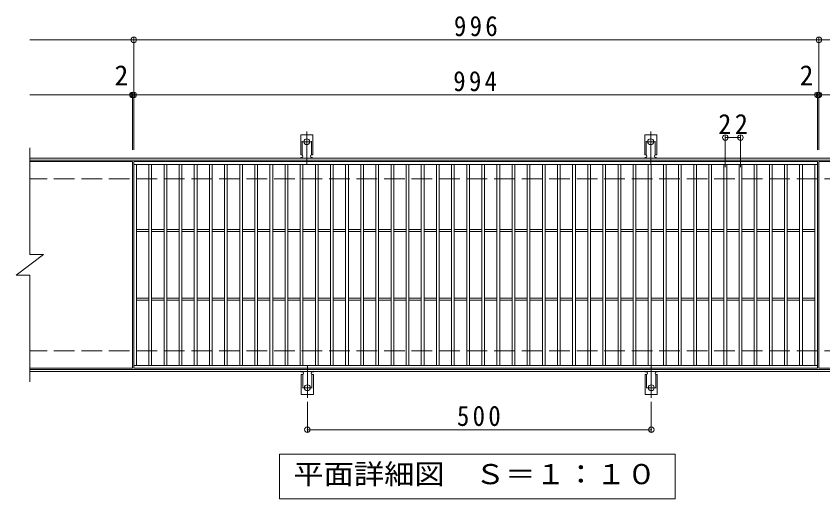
# Model space of a CAD drawing. Units: millimetres on the paper, enlarged 2 times, with parts at other scales. Extents: x -329 to 310, y -274 to 234.
# Drawn here: x -138.2 to 96.3, y 93.8 to 234.1 of the extents above; entities that cross this region are included whole.
import ezdxf
from ezdxf.enums import TextEntityAlignment as Align

# ---------------------------------------------------------------- set-up
doc = ezdxf.new("R2010")
doc.units = ezdxf.units.MM
doc.header["$LTSCALE"] = 2
doc.header["$PDMODE"] = 32
doc.header["$PDSIZE"] = 1.6
for name, pattern in [('CHAIN2', [12, 9, -1, 1, -1]), ('DASHED2', [3, 2, -1]), ('DASHED3', [4, 3, -1])]:
    doc.linetypes.add(name, pattern=pattern)
for name, color, linetype, lineweight in [('C-1', 2, 'Continuous', 9), ('C-2', 3, 'Continuous', 9), ('C-4', 7, 'Continuous', 9), ('C-5', 7, 'Continuous', 9), ('C-A', 3, 'Continuous', 9)]:
    doc.layers.add(name, color=color, linetype=linetype, lineweight=lineweight)
doc.styles.add('ＭＳ ゴシック', font='')
doc.styles.get('ＭＳ ゴシック').set_extended_font_data('MS Gothic')

msp = doc.modelspace()

# ---------------------------------------------------------------- linework, layer by layer
at = {"layer": 'C-1'}
for p, q in [((126.778, 192.811), (-134.222, 192.811)), ((126.778, 192.211), (-134.222, 192.211)), ((126.778, 131.411), (-134.222, 131.411)), ((126.778, 130.811), (-134.222, 130.811))]:
    msp.add_line(p, q, dxfattribs=at)
at = {"layer": 'C-1', "linetype": 'DASHED3'}
for p, q in [((126.778, 186.811), (-134.222, 186.811)), ((126.778, 136.811), (-134.222, 136.811))]:
    msp.add_line(p, q, dxfattribs=at)
at = {"layer": 'C-2'}
for p, q in [((-134.222, 195.811), (-134.222, 164.811)), ((-104.422, 191.811), (-134.222, 191.811)), ((-104.422, 191.811), (-104.422, 131.811)), ((-104.022, 191.011), (94.778, 191.011)), ((-103.222, 132.611), (-103.222, 191.011)), ((-99.622, 132.611), (-99.622, 191.011)), ((-98.822, 132.611), (-98.822, 191.011)), ((-95.222, 132.611), (-95.222, 191.011)), ((-94.422, 132.611), (-94.422, 191.011)), ((-90.822, 132.611), (-90.822, 191.011)), ((-90.022, 132.611), (-90.022, 191.011)), ((-86.422, 132.611), (-86.422, 191.011)), ((-85.622, 132.611), (-85.622, 191.011)), ((-82.022, 132.611), (-82.022, 191.011)), ((-81.222, 132.611), (-81.222, 191.011)), ((-77.622, 132.611), (-77.622, 191.011)), ((-76.822, 132.611), (-76.822, 191.011)), ((-73.222, 132.611), (-73.222, 191.011)), ((-72.422, 132.611), (-72.422, 191.011)), ((-68.822, 132.611), (-68.822, 191.011)), ((-68.022, 132.611), (-68.022, 191.011)), ((-64.422, 132.611), (-64.422, 191.011)), ((-63.622, 132.611), (-63.622, 191.011)), ((-60.022, 132.611), (-60.022, 191.011)), ((-59.222, 132.611), (-59.222, 191.011)), ((-55.622, 132.611), (-55.622, 191.011)), ((-54.822, 132.611), (-54.822, 191.011)), ((-51.222, 132.611), (-51.222, 191.011)), ((-50.422, 132.611), (-50.422, 191.011)), ((-46.822, 132.611), (-46.822, 191.011)), ((-46.022, 132.611), (-46.022, 191.011)), ((-42.422, 132.611), (-42.422, 191.011)), ((-41.622, 132.611), (-41.622, 191.011)), ((-38.022, 132.611), (-38.022, 191.011)), ((-37.222, 132.611), (-37.222, 191.011)), ((-33.622, 132.611), (-33.622, 191.011)), ((-32.822, 132.611), (-32.822, 191.011)), ((-29.222, 132.611), (-29.222, 191.011)), ((-28.422, 132.611), (-28.422, 191.011)), ((-24.822, 132.611), (-24.822, 191.011)), ((-24.022, 132.611), (-24.022, 191.011)), ((-20.422, 132.611), (-20.422, 191.011)), ((-19.622, 132.611), (-19.622, 191.011)), ((-16.022, 132.611), (-16.022, 191.011)), ((-15.222, 132.611), (-15.222, 191.011)), ((-11.622, 132.611), (-11.622, 191.011)), ((-10.822, 132.611), (-10.822, 191.011)), ((-7.222, 132.611), (-7.222, 191.011)), ((-6.422, 132.611), (-6.422, 191.011)), ((-2.822, 132.611), (-2.822, 191.011)), ((-2.022, 132.611), (-2.022, 191.011)), ((1.578, 132.611), (1.578, 191.011)), ((2.378, 132.611), (2.378, 191.011)), ((5.978, 132.611), (5.978, 191.011)), ((6.778, 132.611), (6.778, 191.011)), ((10.378, 132.611), (10.378, 191.011)), ((11.178, 132.611), (11.178, 191.011)), ((14.778, 132.611), (14.778, 191.011)), ((15.578, 132.611), (15.578, 191.011)), ((19.178, 132.611), (19.178, 191.011)), ((19.978, 132.611), (19.978, 191.011)), ((23.578, 132.611), (23.578, 191.011)), ((24.378, 132.611), (24.378, 191.011)), ((27.978, 132.611), (27.978, 191.011)), ((28.778, 132.611), (28.778, 191.011)), ((32.378, 132.611), (32.378, 191.011)), ((33.178, 132.611), (33.178, 191.011)), ((36.778, 132.611), (36.778, 191.011)), ((37.578, 132.611), (37.578, 191.011)), ((41.178, 132.611), (41.178, 191.011)), ((41.978, 132.611), (41.978, 191.011)), ((45.578, 132.611), (45.578, 191.011)), ((46.378, 132.611), (46.378, 191.011)), ((49.978, 132.611), (49.978, 191.011)), ((50.778, 132.611), (50.778, 191.011)), ((54.378, 132.611), (54.378, 191.011)), ((55.178, 132.611), (55.178, 191.011)), ((58.778, 132.611), (58.778, 191.011)), ((59.578, 132.611), (59.578, 191.011)), ((63.178, 132.611), (63.178, 191.011)), ((63.978, 132.611), (63.978, 191.011)), ((67.578, 132.611), (67.578, 191.011)), ((68.378, 132.611), (68.378, 191.011)), ((71.978, 132.611), (71.978, 191.011)), ((72.778, 132.611), (72.778, 191.011)), ((76.378, 132.611), (76.378, 191.011)), ((77.178, 132.611), (77.178, 191.011)), ((80.778, 132.611), (80.778, 191.011)), ((81.578, 132.611), (81.578, 191.011)), ((85.178, 132.611), (85.178, 191.011)), ((85.978, 132.611), (85.978, 191.011)), ((89.578, 132.611), (89.578, 191.011)), ((90.378, 132.611), (90.378, 191.011)), ((93.978, 132.611), (93.978, 191.011)), ((94.778, 191.811), (94.778, 131.811)), ((95.178, 191.811), (95.178, 131.811)), ((126.778, 191.811), (95.178, 191.811)), ((-103.222, 172.111), (-99.622, 172.111)), ((-103.222, 171.511), (-99.622, 171.511)), ((-98.822, 172.111), (-95.222, 172.111)), ((-98.822, 171.511), (-95.222, 171.511)), ((-94.422, 172.111), (-90.822, 172.111)), ((-94.422, 171.511), (-90.822, 171.511)), ((-90.022, 172.111), (-86.422, 172.111)), ((-90.022, 171.511), (-86.422, 171.511)), ((-85.622, 172.111), (-82.022, 172.111)), ((-85.622, 171.511), (-82.022, 171.511)), ((-81.222, 172.111), (-77.622, 172.111)), ((-81.222, 171.511), (-77.622, 171.511)), ((-76.822, 172.111), (-73.222, 172.111)), ((-76.822, 171.511), (-73.222, 171.511)), ((-72.422, 172.111), (-68.822, 172.111)), ((-72.422, 171.511), (-68.822, 171.511)), ((-68.022, 172.111), (-64.422, 172.111)), ((-68.022, 171.511), (-64.422, 171.511)), ((-63.622, 172.111), (-60.022, 172.111)), ((-63.622, 171.511), (-60.022, 171.511)), ((-59.222, 172.111), (-55.622, 172.111)), ((-59.222, 171.511), (-55.622, 171.511)), ((-54.822, 172.111), (-51.222, 172.111)), ((-54.822, 171.511), (-51.222, 171.511)), ((-50.422, 172.111), (-46.822, 172.111)), ((-50.422, 171.511), (-46.822, 171.511)), ((-46.022, 172.111), (-42.422, 172.111)), ((-46.022, 171.511), (-42.422, 171.511)), ((-41.622, 172.111), (-38.022, 172.111)), ((-41.622, 171.511), (-38.022, 171.511)), ((-37.222, 172.111), (-33.622, 172.111)), ((-37.222, 171.511), (-33.622, 171.511)), ((-32.822, 172.111), (-29.222, 172.111)), ((-32.822, 171.511), (-29.222, 171.511)), ((-28.422, 172.111), (-24.822, 172.111)), ((-28.422, 171.511), (-24.822, 171.511)), ((-24.022, 172.111), (-20.422, 172.111)), ((-24.022, 171.511), (-20.422, 171.511)), ((-19.622, 172.111), (-16.022, 172.111)), ((-19.622, 171.511), (-16.022, 171.511)), ((-15.222, 172.111), (-11.622, 172.111)), ((-15.222, 171.511), (-11.622, 171.511)), ((-10.822, 172.111), (-7.222, 172.111)), ((-10.822, 171.511), (-7.222, 171.511)), ((-6.422, 172.111), (-2.822, 172.111)), ((-6.422, 171.511), (-2.822, 171.511)), ((-2.022, 172.111), (1.578, 172.111)), ((-2.022, 171.511), (1.578, 171.511)), ((2.378, 172.111), (5.978, 172.111)), ((2.378, 171.511), (5.978, 171.511)), ((6.778, 172.111), (10.378, 172.111)), ((6.778, 171.511), (10.378, 171.511)), ((11.178, 172.111), (14.778, 172.111)), ((11.178, 171.511), (14.778, 171.511)), ((15.578, 172.111), (19.178, 172.111)), ((15.578, 171.511), (19.178, 171.511)), ((19.978, 172.111), (23.578, 172.111)), ((19.978, 171.511), (23.578, 171.511)), ((24.378, 172.111), (27.978, 172.111)), ((24.378, 171.511), (27.978, 171.511)), ((28.778, 172.111), (32.378, 172.111)), ((28.778, 171.511), (32.378, 171.511)), ((33.178, 172.111), (36.778, 172.111)), ((33.178, 171.511), (36.778, 171.511)), ((37.578, 172.111), (41.178, 172.111)), ((37.578, 171.511), (41.178, 171.511)), ((41.978, 172.111), (45.578, 172.111)), ((41.978, 171.511), (45.578, 171.511)), ((46.378, 172.111), (49.978, 172.111)), ((46.378, 171.511), (49.978, 171.511)), ((50.778, 172.111), (54.378, 172.111)), ((50.778, 171.511), (54.378, 171.511)), ((55.178, 172.111), (58.778, 172.111)), ((55.178, 171.511), (58.778, 171.511)), ((59.578, 172.111), (63.178, 172.111)), ((59.578, 171.511), (63.178, 171.511)), ((63.978, 172.111), (67.578, 172.111)), ((63.978, 171.511), (67.578, 171.511)), ((68.378, 172.111), (71.978, 172.111)), ((68.378, 171.511), (71.978, 171.511)), ((72.778, 172.111), (76.378, 172.111)), ((72.778, 171.511), (76.378, 171.511)), ((77.178, 172.111), (80.778, 172.111)), ((77.178, 171.511), (80.778, 171.511)), ((81.578, 172.111), (85.178, 172.111)), ((81.578, 171.511), (85.178, 171.511)), ((85.978, 172.111), (89.578, 172.111)), ((85.978, 171.511), (89.578, 171.511)), ((90.378, 172.111), (93.978, 172.111)), ((90.378, 171.511), (93.978, 171.511)), ((-138.221, 158.811), (-130.221, 164.811)), ((-134.222, 164.811), (-130.221, 164.811)), ((-138.221, 158.811), (-134.222, 158.811)), ((-134.222, 158.811), (-134.222, 127.811)), ((-103.222, 152.111), (-99.622, 152.111)), ((-103.222, 151.511), (-99.622, 151.511)), ((-98.822, 152.111), (-95.222, 152.111)), ((-98.822, 151.511), (-95.222, 151.511)), ((-94.422, 152.111), (-90.822, 152.111)), ((-94.422, 151.511), (-90.822, 151.511)), ((-90.022, 152.111), (-86.422, 152.111)), ((-90.022, 151.511), (-86.422, 151.511)), ((-85.622, 152.111), (-82.022, 152.111)), ((-85.622, 151.511), (-82.022, 151.511)), ((-81.222, 152.111), (-77.622, 152.111)), ((-81.222, 151.511), (-77.622, 151.511)), ((-76.822, 152.111), (-73.222, 152.111)), ((-76.822, 151.511), (-73.222, 151.511)), ((-72.422, 152.111), (-68.822, 152.111)), ((-72.422, 151.511), (-68.822, 151.511)), ((-68.022, 152.111), (-64.422, 152.111)), ((-68.022, 151.511), (-64.422, 151.511)), ((-63.622, 152.111), (-60.022, 152.111)), ((-63.622, 151.511), (-60.022, 151.511)), ((-59.222, 152.111), (-55.622, 152.111)), ((-59.222, 151.511), (-55.622, 151.511)), ((-54.822, 152.111), (-51.222, 152.111)), ((-54.822, 151.511), (-51.222, 151.511)), ((-50.422, 152.111), (-46.822, 152.111)), ((-50.422, 151.511), (-46.822, 151.511)), ((-46.022, 152.111), (-42.422, 152.111)), ((-46.022, 151.511), (-42.422, 151.511)), ((-41.622, 152.111), (-38.022, 152.111)), ((-41.622, 151.511), (-38.022, 151.511)), ((-37.222, 152.111), (-33.622, 152.111)), ((-37.222, 151.511), (-33.622, 151.511)), ((-32.822, 152.111), (-29.222, 152.111)), ((-32.822, 151.511), (-29.222, 151.511)), ((-28.422, 152.111), (-24.822, 152.111)), ((-28.422, 151.511), (-24.822, 151.511)), ((-24.022, 152.111), (-20.422, 152.111)), ((-24.022, 151.511), (-20.422, 151.511)), ((-19.622, 152.111), (-16.022, 152.111)), ((-19.622, 151.511), (-16.022, 151.511)), ((-15.222, 152.111), (-11.622, 152.111)), ((-15.222, 151.511), (-11.622, 151.511)), ((-10.822, 152.111), (-7.222, 152.111)), ((-10.822, 151.511), (-7.222, 151.511)), ((-6.422, 152.111), (-2.822, 152.111)), ((-6.422, 151.511), (-2.822, 151.511)), ((-2.022, 152.111), (1.578, 152.111)), ((-2.022, 151.511), (1.578, 151.511)), ((2.378, 152.111), (5.978, 152.111)), ((2.378, 151.511), (5.978, 151.511)), ((6.778, 152.111), (10.378, 152.111)), ((6.778, 151.511), (10.378, 151.511)), ((11.178, 152.111), (14.778, 152.111)), ((11.178, 151.511), (14.778, 151.511)), ((15.578, 152.111), (19.178, 152.111)), ((15.578, 151.511), (19.178, 151.511)), ((19.978, 152.111), (23.578, 152.111)), ((19.978, 151.511), (23.578, 151.511)), ((24.378, 152.111), (27.978, 152.111)), ((24.378, 151.511), (27.978, 151.511)), ((28.778, 152.111), (32.378, 152.111)), ((28.778, 151.511), (32.378, 151.511)), ((33.178, 152.111), (36.778, 152.111)), ((33.178, 151.511), (36.778, 151.511)), ((37.578, 152.111), (41.178, 152.111)), ((37.578, 151.511), (41.178, 151.511)), ((41.978, 152.111), (45.578, 152.111)), ((41.978, 151.511), (45.578, 151.511)), ((46.378, 152.111), (49.978, 152.111)), ((46.378, 151.511), (49.978, 151.511)), ((50.778, 152.111), (54.378, 152.111)), ((50.778, 151.511), (54.378, 151.511)), ((55.178, 152.111), (58.778, 152.111)), ((55.178, 151.511), (58.778, 151.511)), ((59.578, 152.111), (63.178, 152.111)), ((59.578, 151.511), (63.178, 151.511)), ((63.978, 152.111), (67.578, 152.111)), ((63.978, 151.511), (67.578, 151.511)), ((68.378, 152.111), (71.978, 152.111)), ((68.378, 151.511), (71.978, 151.511)), ((72.778, 152.111), (76.378, 152.111)), ((72.778, 151.511), (76.378, 151.511)), ((77.178, 152.111), (80.778, 152.111)), ((77.178, 151.511), (80.778, 151.511)), ((81.578, 152.111), (85.178, 152.111)), ((81.578, 151.511), (85.178, 151.511)), ((85.978, 152.111), (89.578, 152.111)), ((85.978, 151.511), (89.578, 151.511)), ((90.378, 152.111), (93.978, 152.111)), ((90.378, 151.511), (93.978, 151.511)), ((-104.422, 131.811), (-134.222, 131.811)), ((94.778, 132.611), (-104.022, 132.611)), ((94.778, 131.811), (-104.022, 131.811)), ((126.778, 131.811), (95.178, 131.811))]:
    msp.add_line(p, q, dxfattribs=at)
msp.add_lwpolyline([(-104.022, 131.811), (-104.022, 191.811), (94.778, 191.811)], dxfattribs=at)
at = {"layer": 'C-4'}
for p, q in [((-104.022, 195.211), (-104.022, 227.811)), ((95.178, 195.211), (95.178, 227.811)), ((-134.222, 227.211), (126.778, 227.211)), ((-134.222, 211.211), (126.778, 211.211)), ((-104.422, 195.211), (-104.422, 211.811)), ((94.778, 195.211), (94.778, 211.811)), ((67.978, 190.211), (67.978, 199.411)), ((72.378, 190.211), (72.378, 199.411)), ((67.978, 198.811), (72.378, 198.811)), ((-53.549, 121.967), (-53.549, 113.311)), ((46.451, 121.967), (46.451, 113.311)), ((-53.549, 113.911), (46.451, 113.911))]:
    msp.add_line(p, q, dxfattribs=at)
for p in [(-104.022, 227.211), (95.178, 227.211), (-104.422, 211.211), (-104.022, 211.211), (94.778, 211.211), (95.178, 211.211), (67.978, 198.811), (72.378, 198.811), (-53.549, 113.911), (46.451, 113.911)]:
    msp.add_point(p, dxfattribs=at)
at = {"layer": 'C-5'}
msp.add_lwpolyline([(-61.622, 93.811), (-61.622, 106.811), (53.378, 106.811), (53.378, 93.811)], close=True, dxfattribs=at)
at = {"layer": 'C-A'}
for p, q in [((-55.472, 193.811), (-55.472, 199.611)), ((-51.972, 199.611), (-55.472, 199.611)), ((-51.972, 193.811), (-51.972, 199.611)), ((44.528, 193.811), (44.528, 199.611)), ((48.028, 199.611), (44.528, 199.611)), ((48.028, 193.811), (48.028, 199.611)), ((-55.472, 193.811), (-55.222, 193.811)), ((-55.322, 193.011), (-55.222, 193.011)), ((-52.223, 193.011), (-52.12, 193.011)), ((-51.972, 193.811), (-52.222, 193.811)), ((44.528, 193.811), (44.778, 193.811)), ((44.678, 193.011), (44.778, 193.011)), ((47.777, 193.011), (47.88, 193.011)), ((48.028, 193.811), (47.778, 193.811)), ((-55.299, 129.911), (-55.049, 129.911)), ((-55.299, 129.911), (-55.299, 124.111)), ((-55.149, 130.711), (-55.049, 130.711)), ((-52.05, 130.711), (-51.948, 130.711)), ((-51.799, 129.911), (-52.049, 129.911)), ((-51.799, 129.911), (-51.799, 124.111)), ((44.701, 129.911), (44.951, 129.911)), ((44.701, 129.911), (44.701, 124.111)), ((44.851, 130.711), (44.951, 130.711)), ((47.95, 130.711), (48.052, 130.711)), ((48.201, 129.911), (47.951, 129.911)), ((48.201, 129.911), (48.201, 124.111)), ((-51.799, 124.111), (-55.299, 124.111)), ((48.201, 124.111), (44.701, 124.111))]:
    msp.add_line(p, q, dxfattribs=at)
at = {"layer": 'C-A', "linetype": 'DASHED2'}
for p, q in [((-55.072, 193.782), (-55.072, 199.611)), ((-52.372, 193.782), (-52.372, 199.611)), ((44.928, 193.782), (44.928, 199.611)), ((47.628, 193.782), (47.628, 199.611)), ((-54.899, 129.94), (-54.899, 124.111)), ((-52.199, 129.94), (-52.199, 124.111)), ((45.101, 129.94), (45.101, 124.111)), ((47.801, 129.94), (47.801, 124.111))]:
    msp.add_line(p, q, dxfattribs=at)
at = {"layer": 'C-A', "color": 7, "linetype": 'CHAIN2'}
for p, q in [((-53.722, 191.117), (-53.722, 200.597)), ((46.278, 191.117), (46.278, 200.597)), ((-54.877, 197.611), (-52.566, 197.611)), ((45.123, 197.611), (47.434, 197.611)), ((-53.549, 132.604), (-53.549, 123.124)), ((46.451, 132.604), (46.451, 123.124)), ((-54.704, 126.111), (-52.394, 126.111)), ((45.296, 126.111), (47.606, 126.111))]:
    msp.add_line(p, q, dxfattribs=at)
at = {"layer": 'C-A'}
for centre in [(-53.722, 197.611), (46.278, 197.611), (-53.549, 126.111), (46.451, 126.111)]:
    msp.add_circle(centre, 0.85, dxfattribs=at)
for centre, start, end in [((-55.322, 192.611), 90.27596, 150.00047), ((-55.222, 193.411), 270, 90), ((-52.222, 193.411), 90, 269.8667), ((-52.122, 192.611), 29.99927, 89.75836), ((44.678, 192.611), 90.27596, 150.00047), ((44.778, 193.411), 270, 90), ((47.778, 193.411), 90, 269.8667), ((47.878, 192.611), 29.99927, 89.75836), ((-55.149, 131.111), 209.99951, 269.72403), ((-55.049, 130.311), 270, 90), ((-52.049, 130.311), 90.13329, 270), ((-51.949, 131.111), 270.24162, 330.00072), ((44.851, 131.111), 209.99951, 269.72403), ((44.951, 130.311), 270, 90), ((47.951, 130.311), 90.13329, 270), ((48.051, 131.111), 270.24162, 330.00072)]:
    msp.add_arc(centre, 0.4, start, end, dxfattribs=at)

# ---------------------------------------------------------------- texts
at = {"layer": 'C-4', "color": 2, "style": 'ＭＳ ゴシック'}
for p in [(-109.614, 212.211), (89.586, 212.211)]:
    msp.add_text('2', height=5.865, dxfattribs=at).set_placement(p, align=Align.BOTTOM_LEFT)
at = {"layer": 'C-4', "color": 2, "char_height": 5.865, "attachment_point": 7, "style": 'ＭＳ ゴシック'}
for s, insert in [('\\T1.27;\\W0.9;996', (-10.922, 228.211)), ('\\T1.27;\\W0.9;994', (-11.122, 212.211)), ('\\T1.27;\\W0.95;22', (65.928, 199.811)), ('\\T1.27;\\W0.9;500', (-10.049, 114.911))]:
    msp.add_mtext(s, dxfattribs=dict(at, insert=insert))
at = {"layer": 'C-5', "color": 2, "style": 'ＭＳ ゴシック', "width": 1.1}
msp.add_text('平面詳細図\u3000Ｓ＝１：１０', height=5.865, dxfattribs=at).set_placement((-57.622, 96.311), align=Align.BOTTOM_LEFT)

doc.saveas('drawing.dxf')
